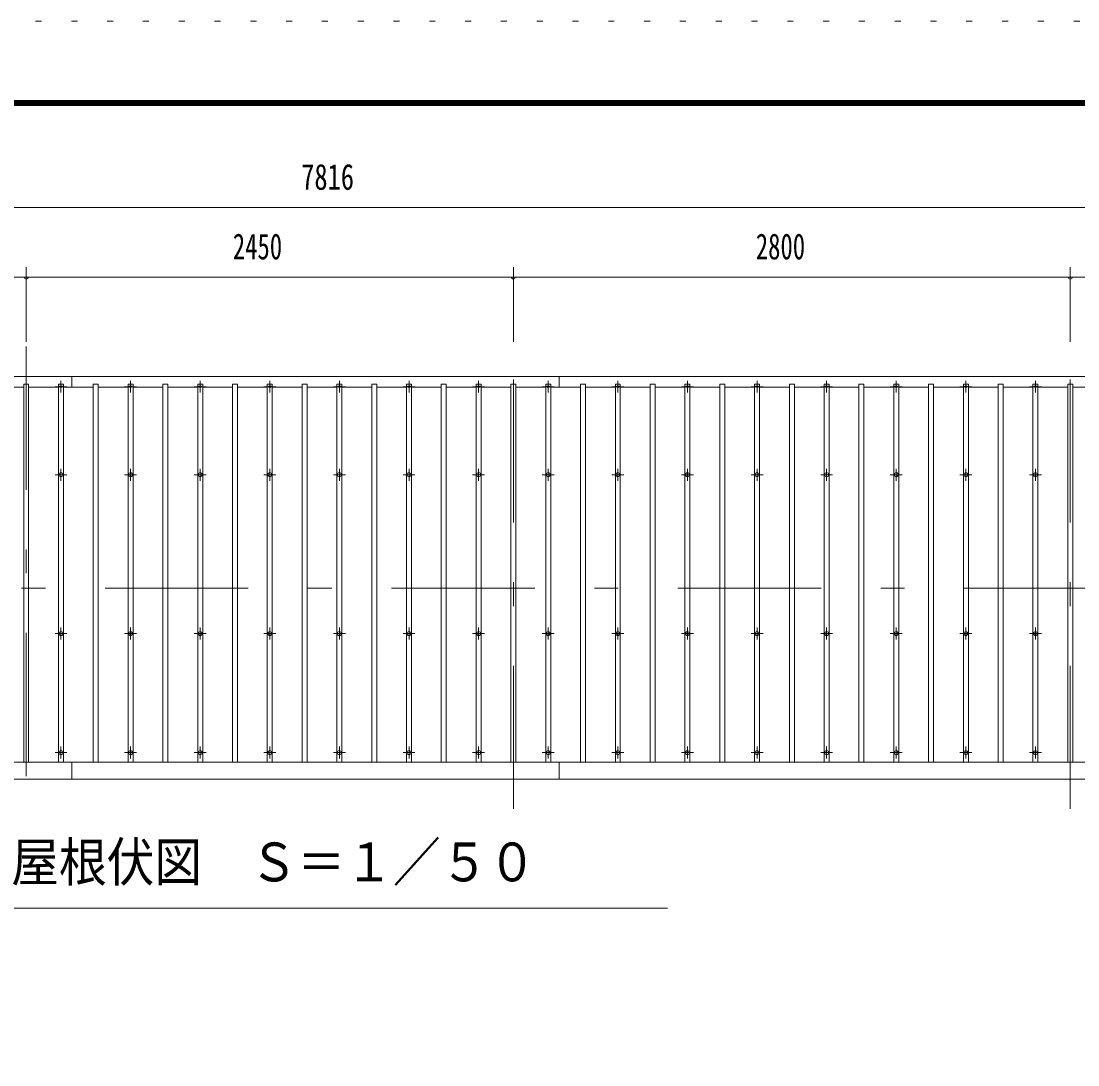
# Model space of a CAD drawing. Units: millimetres, scale not verified. Extents: x -23548 to 23548, y -10500 to 10500.
# Drawn here: x -825 to 4489, y 5250 to 10500 of the extents above; entities that cross this region are included whole.
import ezdxf
from ezdxf.enums import TextEntityAlignment as Align

# ---------------------------------------------------------------- set-up
doc = ezdxf.new("R2010")
doc.units = ezdxf.units.MM
doc.header["$LTSCALE"] = 60
doc.linetypes.add('USER3', pattern=[24, 12, -5, 2, -5])
doc.linetypes.add('USER4', pattern=[3, 0.5, -2.5])
for name, color, linetype, lineweight in [('0-2_1-0BOLD', 7, 'Continuous', 18), ('0-3_1-2CENTER', 3, 'USER3', 18), ('0-4_1-4THIN', 4, 'Continuous', 18), ('0-5_1-5DIM', 3, 'Continuous', 18), ('0-C_F-F', 5, 'Continuous', 18), ('0-D_F-E_J_ADD', 5, 'USER4', 18)]:
    doc.layers.add(name, color=color, linetype=linetype, lineweight=lineweight)
doc.styles.add('ＭＳ ゴシック', font='')
doc.styles.get('ＭＳ ゴシック').set_extended_font_data('MS Gothic')

msp = doc.modelspace()

# ---------------------------------------------------------------- linework, layer by layer
at = {"layer": '0-2_1-0BOLD'}
for p, q in [((-569.22, 8712.67), (-569.22, 8659.21)), ((1880.78, 8659.21), (1880.78, 8712.67)), ((-3132.22, 6772.67), (4683.78, 6772.67)), ((-569.22, 6772.67), (-569.22, 6687.67)), ((1880.78, 6687.67), (1880.78, 6772.67))]:
    msp.add_line(p, q, dxfattribs=at)
for points in [[(4643.78, 6772.67), (4643.78, 8674.21), (4683.78, 8674.21), (4683.78, 6687.67), (-3132.22, 6687.67)], [(-3127.22, 8674.21), (-3127.22, 8712.67), (4678.77, 8712.67), (4678.77, 8674.21)]]:
    msp.add_lwpolyline(points, dxfattribs=at)
for centre in [(-624.22, 8218.37), (-274.22, 8218.37), (75.78, 8218.37), (425.78, 8218.37), (775.78, 8218.37), (1125.78, 8218.37), (1475.78, 8218.37), (1825.78, 8218.37), (2175.78, 8218.37), (2525.78, 8218.37), (2875.78, 8218.37), (3225.78, 8218.37), (3575.78, 8218.37), (3925.78, 8218.37), (4275.78, 8218.37), (-624.22, 7419.7), (-274.22, 7419.7), (75.78, 7419.7), (425.78, 7419.7), (775.78, 7419.7), (1125.78, 7419.7), (1475.78, 7419.7), (1825.78, 7419.7), (2175.78, 7419.7), (2525.78, 7419.7), (2875.78, 7419.7), (3225.78, 7419.7), (3575.78, 7419.7), (3925.78, 7419.7), (4275.78, 7419.7), (-624.22, 6820.69), (-274.22, 6820.69), (75.78, 6820.69), (425.78, 6820.69), (775.78, 6820.69), (1125.78, 6820.69), (1475.78, 6820.69), (1825.78, 6820.69), (2175.78, 6820.69), (2525.78, 6820.69), (2875.78, 6820.69), (3225.78, 6820.69), (3575.78, 6820.69), (3925.78, 6820.69), (4275.78, 6820.69)]:
    msp.add_circle(centre, 10, dxfattribs=at)
for centre, start, end in [((-624.22, 8650.76), 46.39838, 133.60162), ((-624.22, 8671.76), 226.3961, 313.6039), ((-274.22, 8650.76), 46.39838, 133.60162), ((-274.22, 8671.76), 226.3961, 313.6039), ((75.78, 8650.76), 46.39838, 133.60162), ((75.78, 8671.76), 226.3961, 313.6039), ((425.78, 8650.76), 46.39838, 133.60162), ((425.78, 8671.76), 226.3961, 313.6039), ((775.78, 8650.76), 46.39838, 133.60162), ((775.78, 8671.76), 226.3961, 313.6039), ((1125.78, 8650.76), 46.39838, 133.60162), ((1125.78, 8671.76), 226.3961, 313.6039), ((1475.78, 8650.76), 46.39838, 133.60162), ((1475.78, 8671.76), 226.3961, 313.6039), ((1825.78, 8650.76), 46.39838, 133.60162), ((1825.78, 8671.76), 226.3961, 313.6039), ((2175.78, 8650.76), 46.39838, 133.60162), ((2175.78, 8671.76), 226.3961, 313.6039), ((2525.78, 8650.76), 46.39838, 133.60162), ((2525.78, 8671.76), 226.3961, 313.6039), ((2875.78, 8650.76), 46.39838, 133.60162), ((2875.78, 8671.76), 226.3961, 313.6039), ((3225.78, 8650.76), 46.39838, 133.60162), ((3225.78, 8671.76), 226.3961, 313.6039), ((3575.78, 8650.76), 46.39838, 133.60162), ((3575.78, 8671.76), 226.3961, 313.6039), ((3925.78, 8650.76), 46.39838, 133.60162), ((3925.78, 8671.76), 226.3961, 313.6039), ((4275.78, 8650.76), 46.39838, 133.60162), ((4275.78, 8671.76), 226.3961, 313.6039)]:
    msp.add_arc(centre, 14.5, start, end, dxfattribs=at)
at = {"layer": '0-3_1-2CENTER'}
for p, q in [((-799.22, 8862.67), (-799.22, 6537.67)), ((1650.78, 6537.67), (1650.78, 8862.67)), ((4450.78, 6537.67), (4450.78, 8862.67)), ((-594.22, 8661.26), (-654.22, 8661.26)), ((-624.22, 8691.26), (-624.22, 8631.26)), ((-244.22, 8661.26), (-304.22, 8661.26)), ((-274.22, 8691.26), (-274.22, 8631.26)), ((105.78, 8661.26), (45.78, 8661.26)), ((75.78, 8691.26), (75.78, 8631.26)), ((455.78, 8661.26), (395.78, 8661.26)), ((425.78, 8691.26), (425.78, 8631.26)), ((805.78, 8661.26), (745.78, 8661.26)), ((775.78, 8691.26), (775.78, 8631.26)), ((1155.78, 8661.26), (1095.78, 8661.26)), ((1125.78, 8691.26), (1125.78, 8631.26)), ((1505.78, 8661.26), (1445.78, 8661.26)), ((1475.78, 8691.26), (1475.78, 8631.26)), ((1795.78, 8661.26), (1855.78, 8661.26)), ((1825.78, 8691.26), (1825.78, 8631.26)), ((2205.78, 8661.26), (2145.78, 8661.26)), ((2175.78, 8691.26), (2175.78, 8631.26)), ((2555.78, 8661.26), (2495.78, 8661.26)), ((2525.78, 8691.26), (2525.78, 8631.26)), ((2905.78, 8661.26), (2845.78, 8661.26)), ((2875.78, 8691.26), (2875.78, 8631.26)), ((3255.78, 8661.26), (3195.78, 8661.26)), ((3225.78, 8691.26), (3225.78, 8631.26)), ((3605.78, 8661.26), (3545.78, 8661.26)), ((3575.78, 8691.26), (3575.78, 8631.26)), ((3955.78, 8661.26), (3895.78, 8661.26)), ((3925.78, 8691.26), (3925.78, 8631.26)), ((4305.78, 8661.26), (4245.78, 8661.26)), ((4275.78, 8691.26), (4275.78, 8631.26)), ((-624.22, 8188.37), (-624.22, 8248.37)), ((-274.22, 8248.37), (-274.22, 8188.37)), ((75.78, 8188.37), (75.78, 8248.37)), ((425.78, 8248.37), (425.78, 8188.37)), ((775.78, 8188.37), (775.78, 8248.37)), ((1125.78, 8188.37), (1125.78, 8248.37)), ((1475.78, 8188.37), (1475.78, 8248.37)), ((1825.78, 8188.37), (1825.78, 8248.37)), ((2175.78, 8248.37), (2175.78, 8188.37)), ((2525.78, 8188.37), (2525.78, 8248.37)), ((2875.78, 8248.37), (2875.78, 8188.37)), ((3225.78, 8188.37), (3225.78, 8248.37)), ((3575.78, 8248.37), (3575.78, 8188.37)), ((3925.78, 8188.37), (3925.78, 8248.37)), ((4275.78, 8248.37), (4275.78, 8188.37)), ((-594.22, 8218.37), (-654.22, 8218.37)), ((-304.22, 8218.37), (-244.22, 8218.37)), ((105.78, 8218.37), (45.78, 8218.37)), ((395.78, 8218.37), (455.78, 8218.37)), ((805.78, 8218.37), (745.78, 8218.37)), ((1155.78, 8218.37), (1095.78, 8218.37)), ((1505.78, 8218.37), (1445.78, 8218.37)), ((1855.78, 8218.37), (1795.78, 8218.37)), ((2145.78, 8218.37), (2205.78, 8218.37)), ((2495.78, 8218.37), (2555.78, 8218.37)), ((2845.78, 8218.37), (2905.78, 8218.37)), ((3195.78, 8218.37), (3255.78, 8218.37)), ((3545.78, 8218.37), (3605.78, 8218.37)), ((3895.78, 8218.37), (3955.78, 8218.37)), ((4245.78, 8218.37), (4305.78, 8218.37)), ((-3282.22, 7647.67), (4833.78, 7647.67)), ((-624.22, 7449.7), (-624.22, 7389.7)), ((-274.22, 7389.7), (-274.22, 7449.7)), ((75.78, 7449.7), (75.78, 7389.7)), ((425.78, 7389.7), (425.78, 7449.7)), ((775.78, 7449.7), (775.78, 7389.7)), ((1125.78, 7389.7), (1125.78, 7449.7)), ((1475.78, 7389.7), (1475.78, 7449.7)), ((1825.78, 7449.7), (1825.78, 7389.7)), ((2175.78, 7389.7), (2175.78, 7449.7)), ((2525.78, 7449.7), (2525.78, 7389.7)), ((2875.78, 7389.7), (2875.78, 7449.7)), ((3225.78, 7389.7), (3225.78, 7449.7)), ((3575.78, 7389.7), (3575.78, 7449.7)), ((3925.78, 7449.7), (3925.78, 7389.7)), ((4275.78, 7389.7), (4275.78, 7449.7)), ((-654.22, 7419.7), (-594.22, 7419.7)), ((-244.22, 7419.7), (-304.22, 7419.7)), ((45.78, 7419.7), (105.78, 7419.7)), ((455.78, 7419.7), (395.78, 7419.7)), ((745.78, 7419.7), (805.78, 7419.7)), ((1155.78, 7419.7), (1095.78, 7419.7)), ((1505.78, 7419.7), (1445.78, 7419.7)), ((1795.78, 7419.7), (1855.78, 7419.7)), ((2205.78, 7419.7), (2145.78, 7419.7)), ((2495.78, 7419.7), (2555.78, 7419.7)), ((2905.78, 7419.7), (2845.78, 7419.7)), ((3255.78, 7419.7), (3195.78, 7419.7)), ((3605.78, 7419.7), (3545.78, 7419.7)), ((3895.78, 7419.7), (3955.78, 7419.7)), ((4305.78, 7419.7), (4245.78, 7419.7)), ((-654.22, 6820.69), (-594.22, 6820.69)), ((-624.22, 6850.69), (-624.22, 6790.69)), ((-304.22, 6820.69), (-244.22, 6820.69)), ((-274.22, 6790.69), (-274.22, 6850.69)), ((45.78, 6820.69), (105.78, 6820.69)), ((75.78, 6850.69), (75.78, 6790.69)), ((395.78, 6820.69), (455.78, 6820.69)), ((425.78, 6790.69), (425.78, 6850.69)), ((745.78, 6820.69), (805.78, 6820.69)), ((775.78, 6850.69), (775.78, 6790.69)), ((1095.78, 6820.69), (1155.78, 6820.69)), ((1125.78, 6790.69), (1125.78, 6850.69)), ((1445.78, 6820.69), (1505.78, 6820.69)), ((1475.78, 6850.69), (1475.78, 6790.69)), ((1795.78, 6820.69), (1855.78, 6820.69)), ((1825.78, 6790.69), (1825.78, 6850.69)), ((2145.78, 6820.69), (2205.78, 6820.69)), ((2175.78, 6850.69), (2175.78, 6790.69)), ((2495.78, 6820.69), (2555.78, 6820.69)), ((2525.78, 6790.69), (2525.78, 6850.69)), ((2845.78, 6820.69), (2905.78, 6820.69)), ((2875.78, 6850.69), (2875.78, 6790.69)), ((3195.78, 6820.69), (3255.78, 6820.69)), ((3225.78, 6790.69), (3225.78, 6850.69)), ((3545.78, 6820.69), (3605.78, 6820.69)), ((3575.78, 6850.69), (3575.78, 6790.69)), ((3895.78, 6820.69), (3955.78, 6820.69)), ((3925.78, 6790.69), (3925.78, 6850.69)), ((4245.78, 6820.69), (4305.78, 6820.69)), ((4275.78, 6850.69), (4275.78, 6790.69))]:
    msp.add_line(p, q, dxfattribs=at)
at = {"layer": '0-4_1-4THIN'}
for p, q in [((-961.72, 8659.21), (-811.72, 8659.21)), ((-786.72, 8659.21), (-636.72, 8659.21)), ((-611.72, 8659.21), (-461.72, 8659.21)), ((-436.72, 8659.21), (-286.72, 8659.21)), ((-261.72, 8659.21), (-111.72, 8659.21)), ((-86.72, 8659.21), (63.28, 8659.21)), ((88.28, 8659.21), (238.28, 8659.21)), ((263.28, 8659.21), (413.28, 8659.21)), ((438.28, 8659.21), (588.28, 8659.21)), ((613.28, 8659.21), (763.28, 8659.21)), ((788.28, 8659.21), (938.28, 8659.21)), ((963.28, 8659.21), (1113.28, 8659.21)), ((1138.28, 8659.21), (1288.28, 8659.21)), ((1313.28, 8659.21), (1463.28, 8659.21)), ((1488.28, 8659.21), (1638.28, 8659.21)), ((1663.28, 8659.21), (1813.28, 8659.21)), ((1838.28, 8659.21), (1988.28, 8659.21)), ((2013.28, 8659.21), (2163.28, 8659.21)), ((2188.28, 8659.21), (2338.28, 8659.21)), ((2363.28, 8659.21), (2513.28, 8659.21)), ((2538.28, 8659.21), (2688.28, 8659.21)), ((2713.28, 8659.21), (2863.28, 8659.21)), ((2888.28, 8659.21), (3038.28, 8659.21)), ((3063.28, 8659.21), (3213.28, 8659.21)), ((3238.28, 8659.21), (3388.28, 8659.21)), ((3413.28, 8659.21), (3563.28, 8659.21)), ((3588.28, 8659.21), (3738.28, 8659.21)), ((3763.28, 8659.21), (3913.28, 8659.21)), ((3938.28, 8659.21), (4088.28, 8659.21)), ((4113.28, 8659.21), (4263.28, 8659.21)), ((4288.28, 8659.21), (4438.28, 8659.21)), ((4463.28, 8659.21), (4613.28, 8659.21))]:
    msp.add_line(p, q, dxfattribs=at)
for points in [[(-786.72, 6772.67), (-786.72, 8674.21), (-811.72, 8674.21), (-811.72, 6772.67)], [(-611.72, 6772.67), (-611.72, 8674.21), (-636.72, 8674.21), (-636.72, 6772.67)], [(-436.72, 6772.67), (-436.72, 8674.21), (-461.72, 8674.21), (-461.72, 6772.67)], [(-261.72, 6772.67), (-261.72, 8674.21), (-286.72, 8674.21), (-286.72, 6772.67)], [(-86.72, 6772.67), (-86.72, 8674.21), (-111.72, 8674.21), (-111.72, 6772.67)], [(88.28, 6772.67), (88.28, 8674.21), (63.28, 8674.21), (63.28, 6772.67)], [(263.28, 6772.67), (263.28, 8674.21), (238.28, 8674.21), (238.28, 6772.67)], [(438.28, 6772.67), (438.28, 8674.21), (413.28, 8674.21), (413.28, 6772.67)], [(613.28, 6772.67), (613.28, 8674.21), (588.28, 8674.21), (588.28, 6772.67)], [(788.28, 6772.67), (788.28, 8674.21), (763.28, 8674.21), (763.28, 6772.67)], [(963.28, 6772.67), (963.28, 8674.21), (938.28, 8674.21), (938.28, 6772.67)], [(1138.28, 6772.67), (1138.28, 8674.21), (1113.28, 8674.21), (1113.28, 6772.67)], [(1313.28, 6772.67), (1313.28, 8674.21), (1288.28, 8674.21), (1288.28, 6772.67)], [(1488.28, 6772.67), (1488.28, 8674.21), (1463.28, 8674.21), (1463.28, 6772.67)], [(1663.28, 6772.67), (1663.28, 8674.21), (1638.28, 8674.21), (1638.28, 6772.67)], [(1838.28, 6772.67), (1838.28, 8674.21), (1813.28, 8674.21), (1813.28, 6772.67)], [(2013.28, 6772.67), (2013.28, 8674.21), (1988.28, 8674.21), (1988.28, 6772.67)], [(2188.28, 6772.67), (2188.28, 8674.21), (2163.28, 8674.21), (2163.28, 6772.67)], [(2363.28, 6772.67), (2363.28, 8674.21), (2338.28, 8674.21), (2338.28, 6772.67)], [(2538.28, 6772.67), (2538.28, 8674.21), (2513.28, 8674.21), (2513.28, 6772.67)], [(2713.28, 6772.67), (2713.28, 8674.21), (2688.28, 8674.21), (2688.28, 6772.67)], [(2888.28, 6772.67), (2888.28, 8674.21), (2863.28, 8674.21), (2863.28, 6772.67)], [(3063.28, 6772.67), (3063.28, 8674.21), (3038.28, 8674.21), (3038.28, 6772.67)], [(3238.28, 6772.67), (3238.28, 8674.21), (3213.28, 8674.21), (3213.28, 6772.67)], [(3413.28, 6772.67), (3413.28, 8674.21), (3388.28, 8674.21), (3388.28, 6772.67)], [(3588.28, 6772.67), (3588.28, 8674.21), (3563.28, 8674.21), (3563.28, 6772.67)], [(3763.28, 6772.67), (3763.28, 8674.21), (3738.28, 8674.21), (3738.28, 6772.67)], [(3938.28, 6772.67), (3938.28, 8674.21), (3913.28, 8674.21), (3913.28, 6772.67)], [(4113.28, 6772.67), (4113.28, 8674.21), (4088.28, 8674.21), (4088.28, 6772.67)], [(4288.28, 6772.67), (4288.28, 8674.21), (4263.28, 8674.21), (4263.28, 6772.67)], [(4463.28, 6772.67), (4463.28, 8674.21), (4438.28, 8674.21), (4438.28, 6772.67)]]:
    msp.add_lwpolyline(points, dxfattribs=at)
at = {"layer": '0-5_1-5DIM'}
for p, q in [((-3132.22, 9562.67), (4683.78, 9562.67)), ((-799.22, 8887.68), (-799.22, 9262.68)), ((1650.78, 8887.68), (1650.78, 9262.68)), ((4450.78, 8887.68), (4450.78, 9262.68)), ((-2899.22, 9212.68), (-799.22, 9212.68)), ((-789.22, 9212.68), (-809.22, 9212.68)), ((-799.22, 9212.68), (1650.78, 9212.68)), ((1660.78, 9212.68), (1640.78, 9212.68)), ((1650.78, 9212.68), (4450.78, 9212.68)), ((4460.78, 9212.68), (4440.78, 9212.68)), ((4450.78, 9212.68), (4683.78, 9212.68)), ((-874.21, 6037.67), (2425.79, 6037.67))]:
    msp.add_line(p, q, dxfattribs=at)
for centre in [(-799.22, 9212.68), (1650.78, 9212.68), (4450.78, 9212.68)]:
    msp.add_arc(centre, 10, 180, 0, dxfattribs=at)
at = {"layer": '0-C_F-F'}
for points in [[(23048.12, -10000), (23048.12, 10100), (-5651.88, 10100), (-5651.88, -10000)], [(23045.62, -9997.5), (-5649.38, -9997.5), (-5649.38, 10097.5), (23045.62, 10097.5)], [(23043.12, -9995), (23043.12, 10095), (-5646.88, 10095), (-5646.88, -9995)], [(23040.62, -9992.5), (-5644.38, -9992.5), (-5644.38, 10092.5), (23040.62, 10092.5)], [(23038.12, -9990), (23038.12, 10090), (-5641.88, 10090), (-5641.88, -9990)], [(23035.62, -9987.5), (-5639.38, -9987.5), (-5639.38, 10087.5), (23035.62, 10087.5)], [(23033.12, -9985), (23033.12, 10085), (-5636.88, 10085), (-5636.88, -9985)], [(23030.62, -9982.5), (-5634.38, -9982.5), (-5634.38, 10082.5), (23030.62, 10082.5)], [(23028.12, -9980), (-5631.88, -9980), (-5631.88, 10080), (23028.12, 10080)], [(23025.62, -9977.5), (23025.62, 10077.5), (-5629.38, 10077.5), (-5629.38, -9977.5)], [(23023.12, -9975), (-5626.88, -9975), (-5626.88, 10075), (23023.12, 10075)]]:
    msp.add_lwpolyline(points, close=True, dxfattribs=at)
at = {"layer": '0-D_F-E_J_ADD'}
msp.add_lwpolyline([(23548.12, -10500), (-6151.88, -10500), (-6151.88, 10500), (23548.12, 10500)], close=True, dxfattribs=at)

# ---------------------------------------------------------------- texts
at = {"layer": '0-5_1-5DIM', "color": 7, "style": 'ＭＳ ゴシック'}
for s, height, width, p in [('7816', 130.2, 0.75, (583.55, 9612.67)), ('2450', 130.2, 0.7, (239.77, 9262.68)), ('2800', 130.2, 0.7, (2869.51, 9262.68)), ('屋根伏図\u3000Ｓ＝１／５０', 195.4, 0.9, (-874.21, 6114.32))]:
    msp.add_text(s, height=height, dxfattribs=dict(at, width=width)).set_placement(p, align=Align.BOTTOM_LEFT)

doc.saveas('drawing.dxf')
